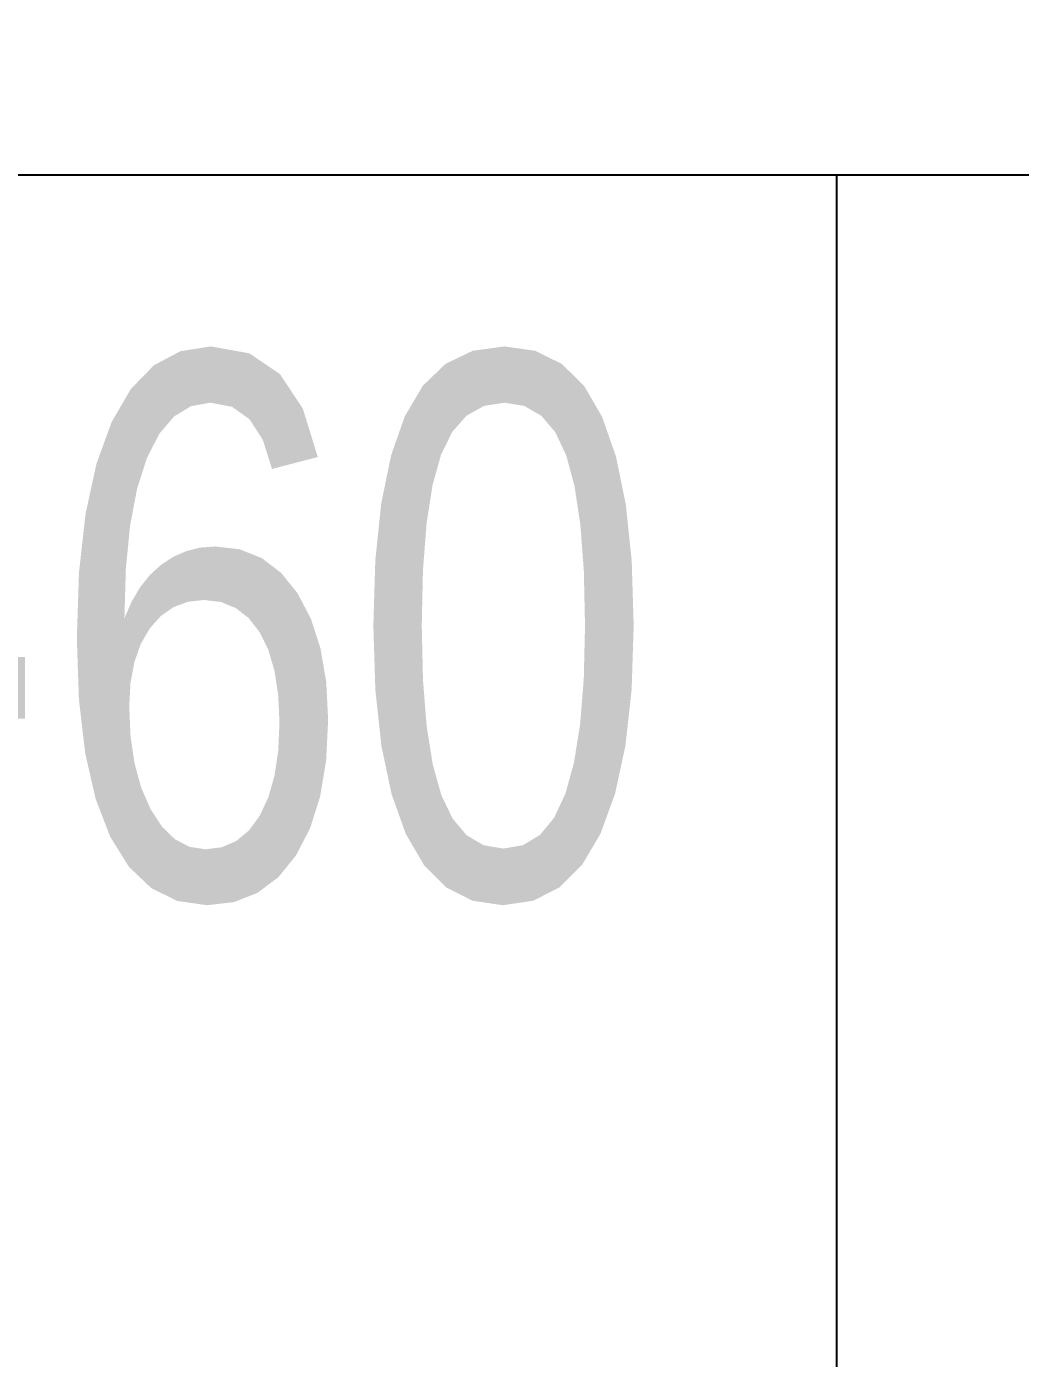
# Model space of a CAD drawing. Header units: millimetres. Extents: x 567980 to 569372, y 2065777 to 2066674.
# Drawn here: x 568749.276 to 568752.012, y 2066210.987 to 2066214.654 of the extents above; entities that cross this region are included whole.
import ezdxf
from ezdxf.enums import TextEntityAlignment as Align
from ezdxf.xclip import XClip

# ---------------------------------------------------------------- set-up
doc = ezdxf.new("R2010")
doc.units = ezdxf.units.MM
doc.linetypes.add('CENTER', pattern=[3, 1.5, -0.5, 0.5, -0.5])
doc.linetypes.add('DOT', pattern=[0.25, 0, -0.25])
for name, color, linetype, lineweight in [('A-DIM', 251, 'Continuous', 15), ('A-HATCH', 251, 'Continuous', 5), ('A-TUONG', 255, 'Continuous', 35), ('boDnv', 54, 'Continuous', 25), ('E- RANH GIOI', 1, 'CENTER', 13), ('E- THAY', 9, 'Continuous', 20), ('E-Manh', 251, 'Continuous', 13), ('i_Cay', 114, 'Continuous', 13), ('i_Hatch', 250, 'Continuous', 13), ('LD-THAY', 9, 'Continuous', 13)]:
    doc.layers.add(name, color=color, linetype=linetype, lineweight=lineweight)
for name, color, linetype in [('ChiaLo', 128, 'CENTER'), ('ghi_chu', 7, 'Continuous'), ('loKBT', 42, 'Continuous'), ('text', 7, 'Continuous')]:
    doc.layers.add(name, color=color, linetype=linetype)
doc.styles.add('avh', font='')
doc.styles.get('avh').set_extended_font_data('.VnAvantH')

# ---------------------------------------------------------------- blocks, each defined once
blk = doc.blocks.new('NEN')
at = {"layer": 'ChiaLo', "ltscale": 5}
for points in [[(15.97437321080361, -179.4123524001334), (92.78416041773744, -134.7246808013879)], [(64.47928160626907, -174.3309645731933), (44.36409642873332, -139.7567064424511)]]:
    blk.add_lwpolyline(points, dxfattribs=at)
at = {"layer": 'loKBT'}
for points in [[(55.16855209437199, -133.470711074071), (44.36409642850049, -139.7567064422183), (54.42168901767582, -157.0438355077058), (65.2261446834309, -150.7578401397914)], [(44.36409642838407, -139.7567064419854), (33.55964076286182, -146.0427018098999), (43.61723335180432, -163.3298308758531), (54.4216890175594, -157.0438355079386)], [(65.22614468331449, -150.7578401400242), (54.42168901744299, -157.0438355077058), (64.4792816065019, -174.330964573659), (75.28373727214057, -168.0449692059774)], [(54.42168901767582, -157.0438355079386), (43.61723335157149, -163.3298308758531), (53.67482594086323, -180.6169599413406), (64.4792816065019, -174.3309645734262)]]:
    blk.add_lwpolyline(points, close=True, dxfattribs=at)
blk = doc.blocks.new('TANG 1 BT1')
at = {"layer": 'A-HATCH'}
h = blk.add_hatch(color=256, dxfattribs=at)
h.dxf.hatch_style = 1
h.paths.add_polyline_path([(7158834.392333984, 839216.91015625), (7158834.403320312, 837891.8913574219), (7159054.403320312, 837891.8913574219), (7159054.392578125, 839436.9104003906), (7153914.3671875, 839436.9104003906), (7153914.3671875, 839216.9104003906)])
h.paths.add_polyline_path([(7150554.367431641, 839436.9104003906), (7150554.310546875, 838368.6555175781), (7150774.310546875, 838368.6555175781), (7150774.3671875, 839216.9106445312), (7151514.3671875, 839216.9104003906), (7151514.367431641, 839436.9104003906)])
h.paths.add_polyline_path([(7150774.304443359, 836568.6555175781), (7150554.304443359, 836568.6555175781), (7150554.355224609, 835616.8625488281), (7151104.293457031, 835616.869140625), (7151104.293457031, 835319.4682617188), (7151324.293212891, 835319.4682617188), (7151324.293212891, 835616.8688964844), (7152824.293212891, 835616.8688964844), (7152824.293212891, 833426.8796386719), (7152714.293457031, 833426.8796386719), (7152714.293457031, 833316.8796386719), (7152934.293457031, 833316.8796386719), (7152934.293457031, 835726.8688964844), (7150774.354003906, 835726.8618164062)])
h.paths.add_polyline_path([(7151324.293212891, 834519.4677734375), (7151104.293457031, 834519.4675292969), (7151104.305664062, 832826.9133300781), (7151324.305664062, 832826.916015625), (7151324.293457031, 833316.8823242188), (7151914.293212891, 833316.8796386719), (7151914.293457031, 833426.8796386719), (7151324.293212891, 833426.8796386719)])
h.paths.add_polyline_path([(7158834.380371094, 835616.8725585938), (7158834.380371094, 834616.8723144531), (7159054.381347656, 834616.8725585938), (7159054.380371094, 835946.875), (7159054.399169922, 837091.8916015625), (7158834.403320312, 837091.8916015625), (7158834.395751953, 836041.8728027344), (7158234.393798828, 836041.8725585938), (7158234.394287109, 835726.8728027344), (7156074.37109375, 835726.8725585938), (7156074.37109375, 835616.8647460938)])
h.paths.add_polyline_path([(7158834.396484375, 835726.8752441406), (7158289.394042969, 835726.8723144531), (7158289.393554688, 835986.8725585938), (7158834.395751953, 835986.8728027344)], flags=16)
h.paths.add_polyline_path([(7158434.392333984, 831596.9006347656), (7158434.392578125, 831391.9099121094), (7158834.392578125, 831391.9064941406), (7158834.392578125, 827616.9108886719), (7158354.335693359, 827616.9111328125), (7158354.335449219, 827396.9111328125), (7159054.392578125, 827396.9111328125), (7159054.392333984, 832816.9108886719), (7158834.392578125, 832816.9111328125), (7158834.392333984, 831816.90625), (7156074.380859375, 831816.9294433594), (7156074.380859375, 831596.9294433594)])
h.paths.add_polyline_path([(7158834.392333984, 831596.9060058594), (7158834.392578125, 831446.90625), (7158489.392578125, 831446.9099121094), (7158489.392578125, 831596.9096679688)], flags=16)
h.paths.add_polyline_path([(7152934.305664062, 831706.9130859375), (7152934.305664062, 831816.9133300781), (7151324.305664062, 831816.9133300781), (7151324.305419922, 831926.9130859375), (7151104.305419922, 831926.9133300781), (7151104.305664062, 831816.9133300781), (7150554.366210938, 831816.90625), (7150554.369140625, 830866.8950195312), (7150774.369384766, 830866.8952636719), (7150774.3671875, 831706.9064941406)])
h.paths.add_polyline_path([(7150554.364257812, 828526.90625), (7150774.364257812, 828526.90625), (7150774.369873047, 830066.8942871094), (7150554.369140625, 830066.89453125)])
h.paths.add_polyline_path([(7151704.375976562, 827396.9116210938), (7152404.194335938, 827396.9108886719), (7152404.194335938, 827616.9108886719), (7150774.3671875, 827616.9152832031), (7150774.368652344, 827726.9060058594), (7150554.369140625, 827726.90625), (7150554.367431641, 827616.9111328125), (7150554.3671875, 827396.9108886719), (7151404.375976562, 827396.9108886719), (7151404.375976562, 827396.9116210938)])
h.paths.add_polyline_path([(7154604.558105469, 827616.9089355469), (7154604.558105469, 827396.9086914062), (7155304.375976562, 827396.9091796875), (7155304.375976562, 827396.9138183594), (7155604.375976562, 827396.9138183594), (7156654.368408203, 827396.9135742188), (7156654.368652344, 827616.9165039062)])
h.paths.add_polyline_path([(7150304.255615234, 831816.8999023438), (7150304.255615234, 831196.8999023438), (7150554.329589844, 831196.8999023438), (7150554.329589844, 831306.900390625), (7150414.255859375, 831306.9001464844), (7150414.255859375, 831706.8999023438), (7150554.329101562, 831706.900390625), (7150554.329589844, 831816.9001464844)])
h.paths.add_polyline_path([(7150304.255859375, 836228.4792480469), (7150304.255615234, 835616.9025878906), (7150554.318359375, 835616.9025878906), (7150554.318603516, 835726.9025878906), (7150414.255615234, 835726.9025878906), (7150414.255615234, 836118.4792480469), (7150554.365966797, 836118.4787597656), (7150554.365966797, 836228.4792480469)])
at = {"layer": 'A-TUONG'}
for p, q in [((7159054.392578125, 839436.9104003906), (7153914.3671875, 839436.9104003906)), ((7159054.403320312, 837891.8913574219), (7159054.392578125, 839436.9104003906)), ((7158834.392333984, 839216.91015625), (7153914.3671875, 839216.9104003906)), ((7158834.403320312, 837891.8913574219), (7158834.392333984, 839216.91015625))]:
    blk.add_line(p, q, dxfattribs=at)
blk = doc.blocks.new('mb-cay40')
at = {"color": 0, "linetype": 'ByBlock'}
for centre, radius, start, end in [((-299.5701589075907, 710.3054466762878), 100.1777, 149.4737229998766, 231.7585850006217), ((-447.8704589076224, 682.5084466762783), 100.1777, 329.4737229998766, 51.75858500062168), ((-230.6878589075932, 779.3904466762833), 98.06469999999999, 192.3059549999538, 259.6848969996826), ((-344.058958907699, 662.0099466762913), 98.06469999999999, 12.30595499995376, 79.68489699968265), ((-136.2343589076481, 736.8957466763095), 62.92479999999998, 125.4093320002077, 202.7100880001333), ((-230.740058907686, 763.8882466762698), 62.92479999999998, 305.4093320002077, 22.71008800013334), ((16.26654109236551, 684.2603466763248), 136.5301, 133.811686000385, 194.307733999988), ((-210.5471589076042, 749.0423466762695), 136.5301, 313.811686000385, 14.30773399998799), ((112.6560410923557, 711.3373466763078), 137.2196, 163.4642290000644, 212.7905639999698), ((-134.2428589076444, 676.0780466762808), 137.2196, 343.4642290000643, 32.79056399996983), ((-426.9131589077006, 693.7752466762759), 54.12369999999999, 146.8150690002197, 244.0193430003837), ((-495.9196589076018, 674.7454466763011), 54.12369999999999, 326.8150690002197, 64.01934300038363), ((-147.5025589076395, 637.821246676278), 79.6564, 145.524785000142, 220.8327340004014), ((-273.4387589076068, 630.8271466763035), 79.6564, 325.524785000142, 40.83273400040141), ((138.3718410924193, 615.5002466762926), 80.63699999999999, 104.100357000399, 168.4650159999594), ((39.71864109238959, 709.8323466762886), 80.63699999999999, 284.100357000399, 348.4650159999595), ((-541.5223589077068, 596.8183466762894), 98.14920000000001, 183.3189289998474, 263.1903650005937), ((-651.1445589076611, 493.6793466763265), 98.14920000000001, 3.318928999847402, 83.19036500059372), ((-554.1702589076594, 555.716446676277), 69.85239999999999, 25.45365099951863, 116.6851969996846), ((-522.4680589076888, 648.1498466762605), 69.85239999999999, 205.4536509995186, 296.6851969996846), ((-390.4405589076341, 597.053746676309), 66.85079999999999, 168.8066020001733, 257.6390980002616), ((-470.3303589076386, 544.7297466762902), 66.85079999999999, 348.8066020001733, 77.63909800026163), ((48.89724109234521, 562.139746676261), 68.7981, 103.8913859995158, 198.9039470000852), ((-32.70725890767062, 606.6362466762985), 68.7981, 283.8913859995158, 18.90394700008519), ((230.3510410923918, 506.037146676299), 141.3623, 100.3005049996434, 160.4476489999013), ((71.86314109229716, 692.4305466762962), 141.3623, 280.3005049996434, 340.4476489999013), ((-653.7485589076532, 502.9852466762604), 44.2471, 163.4933459999228, 274.4697339999847), ((-692.7238589076442, 471.4445466763245), 44.2471, 343.4933459999227, 94.46973399998471), ((259.9547410923115, 520.9738466762719), 76.85969999999999, 122.5817349996012, 207.1799879998302), ((150.1931410923426, 550.6291466762632), 76.85969999999999, 302.5817349996012, 27.17998799983019), ((213.0515410923108, 368.6593466762861), 79.60759999999999, 86.02821900006174, 161.3697619999351), ((143.1294410924311, 473.5071466763002), 79.60759999999999, 266.0282190000617, 341.3697619999351), ((299.7197410923836, 426.0202466763112), 53.529, 59.98145400028278, 155.6675900001146), ((277.7252410923538, 494.4245466762877), 53.529, 239.9814540002828, 335.6675900001146), ((-680.1407589076553, 301.4285466763176), 101.6635, 69.72013800080484, 135.6489100005381), ((-717.600058907643, 467.8581466763062), 101.6635, 249.7201380008048, 315.6489100005381), ((-620.4297589075868, 356.9077466762828), 75.7726, 22.57230600034306, 98.33354300080866), ((-561.4437589076697, 460.9655466763143), 75.7726, 202.5723060003431, 278.3335430008087), ((281.8093410923029, 453.3035466762885), 110.2473, 244.7352629998049, 320.5781150000673), ((319.9207410923555, 283.5921466762593), 110.2473, 64.73526299980486, 140.5781150000674), ((-694.8229589076363, 365.1617466763128), 95.9612, 210.9482359996829, 290.5783940005535), ((-743.3930589076772, 225.974346676303), 95.9612, 30.9482359996829, 110.5783940005535), ((359.2284410923021, 242.1056466762602), 79.1061, 90.25287400078554, 173.52208300028), ((280.2783410924312, 330.1357466762784), 79.1061, 270.2528740007856, 353.5220830002799), ((-736.4670589076995, 276.7996466763216), 75.60229999999999, 224.257649999822, 288.5926610007619), ((-766.5091589076037, 152.3813466762949), 75.60229999999999, 44.25764999982202, 108.5926610007619), ((-659.0736589076696, 39.63904667626048), 110.8102, 100.8761589997203, 165.4479130002026), ((-787.2373589075869, 176.3009466762742), 110.8102, 280.8761589997204, 345.4479130002026), ((-649.4696589076193, 256.585046676264), 83.90719999999999, 240.5094849996896, 309.291989999972), ((-637.6392589076131, 118.6108466762598), 83.90719999999999, 60.50948499968955, 129.291989999972), ((231.9157410923508, 266.539646676305), 78.02799999999999, 238.8747640006676, 311.2135240002623), ((242.9923410922929, 141.0472466762949), 78.02799999999999, 58.87476400066763, 131.2135240002623), ((344.0384410923289, 142.0358466763282), 53.57989999999999, 28.1981360000389, 112.1917869993301), ((371.0219410923892, 216.9645466762668), 53.57989999999999, 208.1981360000389, 292.1917869993301), ((349.6776410924213, 166.3968466762817), 97.6447, 209.1951970002367, 286.7189010004093), ((292.527541092335, 25.24994667626743), 97.6447, 29.19519700023669, 106.7189010004093), ((-716.1905589076923, 74.23634667632723), 87.35799999999999, 234.9744629993681, 331.3792250002423), ((-689.6452589076944, -39.14615332373069), 87.35799999999999, 54.97446299936808, 151.3792250002424), ((208.0612410923932, 37.25554667630786), 77.31559999999999, 208.8071649999463, 283.9198800002828), ((158.9131410923146, -75.04515332368464), 77.31559999999999, 28.80716499994626, 103.9198800002828), ((313.8222410924209, -58.64165332372795), 90.3688, 71.37116600059133, 141.7535400000561), ((271.7177410924342, 82.93484667628945), 90.3688, 251.3711660005913, 321.7535400000561), ((-674.8470589076169, -123.2118533237299), 70.02329999999999, 71.8192460004174, 140.0817599994504), ((-706.7037589076499, -11.75075332372944), 70.02329999999999, 251.8192460004175, 320.0817599994504), ((-551.4629589076503, -83.00365332367801), 74.9971, 87.17243399982254, 157.2364690000009), ((-616.9188589076803, 20.92074667628185), 74.9971, 267.1724339998225, 337.2364690000009), ((296.2157410923683, -68.1395533237228), 50.671, 179.2557220000184, 267.628659000778), ((243.4524410924059, -118.1089533236882), 50.671, 359.2557220000184, 87.62865900077804), ((-557.1729589076713, -163.3047533236968), 77.98479999999999, 113.475291999382, 203.4559599999777), ((-659.7790589075885, -122.8160533237024), 77.98479999999999, 293.475291999382, 23.45595999997768), ((-341.8780589076923, -220.9033533237016), 95.91319999999999, 122.8873139993626, 186.7253339999508), ((-489.2111589075648, -151.593553323728), 95.91319999999999, 302.8873139993626, 6.725333999950768), ((69.87894109232002, -150.8368533236935), 70.3103, 173.6499809998805, 254.6514450005405), ((-18.61045890764217, -210.8629533236744), 70.3103, 353.6499809998805, 74.65144500054049), ((274.5892410923552, -86.62635332370701), 116.145, 186.5486859998972, 256.8911319994462), ((132.8601410923875, -212.990753323691), 116.145, 6.548685999897183, 76.89113199944619), ((-604.7676589076873, -147.1679533237184), 106.605, 271.6327640008068, 352.0267889999677), ((-496.1556589076645, -268.5169533236767), 106.605, 91.63276400080674, 172.0267889999677), ((-132.5331589076959, -236.0941533236837), 75.353, 148.7876610002004, 221.5977110001933), ((-253.3297589076974, -247.0719533237279), 75.353, 328.7876610002005, 41.59771100019329), ((161.8329410923761, -136.5778533236808), 96.71849999999999, 218.6962139999035, 286.2415449999098), ((113.3978410923155, -289.9039533237083), 96.71849999999999, 38.69621399990353, 106.2415449999098), ((-472.8800589076418, -293.5357533236747), 49.2563, 76.54190599947391, 193.4774260002929), ((-509.3162589076674, -257.1117533236902), 49.2563, 256.541905999474, 13.4774260002929), ((-314.2852589076501, -280.7871533237339), 91.05040000000001, 159.1169869998805, 230.3606240003511), ((-457.4404589076003, -318.4468533237086), 91.05040000000001, 339.1169869998805, 50.36062400035106), ((-220.1570589075855, -348.4649533237389), 108.6658, 122.1169890002436, 201.7275269999994), ((-378.8747589077102, -296.6562533236793), 108.6658, 302.1169890002436, 21.72752699999944), ((-159.7919589076482, -372.2426533237012), 84.6027, 5.31956000003229, 80.41896799967047), ((-61.47215890765074, -280.976453323703), 84.6027, 185.3195600000323, 260.4189679996705), ((99.92604109243257, -278.0229533236925), 148.0051, 165.2071100000012, 218.3217489999558), ((-159.2895589076797, -332.0080533237124), 148.0051, 345.2071100000012, 38.32174899995582), ((110.3971410924278, -276.4030533237237), 64.3426, 156.7754189998254, 231.2879720002375), ((11.02814109236351, -301.2369533236779), 64.3426, 336.7754189998254, 51.28797200023745), ((-170.4776589077082, -363.9031533237066), 62.5472, 129.7475050000398, 206.070901000292), ((-266.6537589076324, -343.3009533236764), 62.5472, 309.7475050000398, 26.07090100029198)]:
    blk.add_arc(centre, radius, start, end, dxfattribs=at)
blk = doc.blocks.new('mb-cay34')
for p, q in [((148.1361746613402, 528.3000266004818), (174.7247315186541, 874.1654961428137)), ((-75.96726674964884, 813.353954692138), (254.4903571077157, 836.1582743236795)), ((117.7493039460387, 535.9014440444298), (49.37875487376004, 858.9625939552207)), ((136.7410981431021, 687.9301967215724), (94.95910592813743, 855.1618515863083)), ((246.8936394288903, 722.1366761659738), (307.6674708208884, 851.3611765112728)), ((254.4903571077157, 836.1582743236795), (357.0461807146785, 760.1438979851082)), ((-140.5394120010896, 547.3036038572899), (-262.0870747850859, 817.1546970668712)), ((-246.8935944474651, 741.1403207283001), (-75.96726674964884, 813.353954692138)), ((68.37054907227865, 269.8510932095814), (-144.3377708405023, 813.353954692138)), ((-106.3541374649503, 585.3107583767268), (-102.5557786255376, 817.1546970668712)), ((-456.2613916888948, 782.7488995622842), (-468.4272770900861, 774.6332549257202)), ((-468.4272770900861, 746.2287409929557), (-468.4272770900861, 774.6332549257202)), ((-456.2613916888948, 782.7488995622842), (-452.2061235431465, 778.6910772440023)), ((-452.2061235431465, 778.6910772440023), (-448.1508553973982, 778.6910772440023)), ((-448.1508553973982, 778.6910772440023), (-448.1508553973982, 774.6332549257202)), ((-448.1508553973982, 774.6332549257202), (-444.0955872516497, 774.6332549257202)), ((-444.0955872516497, 774.6332549257202), (-440.0403191059012, 770.5754326132592)), ((-440.0403191059012, 770.5754326132592), (-435.9849699962068, 770.5754326132592)), ((-435.9849699962068, 770.5754326132592), (-435.9849699962068, 766.517731436761)), ((170.9263726792414, 395.2747838804498), (379.8363337511547, 801.9517948792778)), ((357.0461807146785, 760.1438979851082), (410.223249447881, 786.7489599913824)), ((372.2396160723292, 547.3036038572899), (467.1987220004665, 775.3468001727013)), ((410.223249447881, 786.7489599913824), (626.7299731785898, 619.5172378269488)), ((-472.4825452343794, 721.8819282366893), (-472.4825452343794, 746.2287409929557)), ((-472.4825452343794, 746.2287409929557), (-468.4272770900861, 746.2287409929557)), ((-435.9849699962068, 766.517731436761), (-431.9297018504585, 762.4599091184791)), ((-431.9297018504585, 762.4599091184791), (-427.8744337061652, 762.4599091184791)), ((-427.8744337061652, 746.2287409929557), (-431.9297018504585, 742.1709186746738)), ((-431.9297018504585, 742.1709186746738), (-431.9297018504585, 717.8241059184074)), ((-427.8744337061652, 762.4599091184791), (-427.8744337061652, 746.2287409929557)), ((-414.0216082858386, 691.7309390904848), (-246.8935944474651, 741.1403207283001)), ((-468.4272770900861, 721.8819282366893), (-472.4825452343794, 721.8819282366893)), ((-468.4272770900861, 697.5351154746022), (-468.4272770900861, 721.8819282366893)), ((-435.9849699962068, 709.7084612818433), (-440.0403191059012, 701.5929377928841)), ((-431.9297018504585, 717.8241059184074), (-435.9849699962068, 709.7084612818433)), ((246.8936394288903, 524.4992842257489), (246.8936394288903, 722.1366761659738)), ((459.6020043216412, 646.1222998274022), (539.3676299107028, 710.7345163531136)), ((-515.8390650292858, 679.9505053670144), (-528.0048694650758, 667.7770384121686)), ((-483.3967579354066, 679.9505053670144), (-515.8390650292858, 679.9505053670144)), ((-479.3414897896582, 684.0082065376918), (-475.286221645365, 684.0082065376918)), ((-475.286221645365, 684.0082065376918), (-475.286221645365, 671.8348607304506)), ((-460.3167407985893, 697.5351154746022), (-468.4272770900861, 697.5351154746022)), ((-460.3167407985893, 693.4772931563202), (-460.3167407985893, 697.5351154746022)), ((-448.1508553973982, 693.4772931563202), (-460.3167407985893, 693.4772931563202)), ((-448.1508553973982, 697.5351154746022), (-448.1508553973982, 693.4772931563202)), ((-440.0403191059012, 697.5351154746022), (-448.1508553973982, 697.5351154746022)), ((-440.0403191059012, 701.5929377928841), (-440.0403191059012, 697.5351154746022)), ((-406.4248456255881, 642.3215574584901), (-414.0216082858386, 691.7309390904848)), ((-349.1119760728907, 697.8093217418062), (-363.710941397585, 683.2011613994837)), ((-363.710941397585, 683.2011613994837), (-363.710941397585, 668.5931464307941)), ((-310.1812075619819, 697.8093217418062), (-349.1119760728907, 697.8093217418062)), ((-315.04752933688, 678.3317746187095), (-315.04752933688, 673.4625332115683)), ((-310.1812075619819, 678.3317746187095), (-315.04752933688, 678.3317746187095)), ((-300.4485640121857, 688.0705481802579), (-310.1812075619819, 678.3317746187095)), ((-305.3148857870838, 702.6785631547681), (-300.4485640121857, 702.6785631547681)), ((-300.4485640121857, 702.6785631547681), (-300.4485640121857, 688.0705481802579)), ((201.3132883745129, 471.2892275187186), (136.7410981431021, 687.9301967215724)), ((292.4739904832676, 323.0611499166116), (584.9479809650802, 703.1330989091658)), ((665.9944534578244, 676.6861190611962), (653.8285680566332, 668.5704744246323)), ((665.9944534578244, 676.6861190611962), (670.0497216021176, 672.6282967429142)), ((-536.1154867205187, 655.6036926049272), (-536.1154867205187, 651.5458702866453)), ((-528.0048694650758, 655.6036926049272), (-536.1154867205187, 655.6036926049272)), ((-503.6731796280947, 651.5458702866453), (-536.1154867205187, 651.5458702866453)), ((-528.0048694650758, 667.7770384121686), (-528.0048694650758, 655.6036926049272)), ((-503.6731796280947, 655.6036926049272), (-503.6731796280947, 651.5458702866453)), ((-491.5073751908493, 655.6036926049272), (-503.6731796280947, 655.6036926049272)), ((-487.4520260811547, 659.6615149232092), (-491.5073751908493, 659.6615149232092)), ((-491.5073751908493, 659.6615149232092), (-491.5073751908493, 655.6036926049272)), ((-483.3967579354066, 663.7192160997074), (-487.4520260811547, 663.7192160997074)), ((-487.4520260811547, 663.7192160997074), (-487.4520260811547, 659.6615149232092)), ((-475.286221645365, 671.8348607304506), (-483.3967579354066, 663.7192160997074)), ((-433.0134024829022, 611.9158203830011), (-406.4248456255881, 642.3215574584901)), ((-376.0379749102867, 577.709340932779), (-395.0297691073501, 672.7273618336766)), ((-373.4436821046984, 668.5931464307941), (-373.4436821046984, 663.7237596500199)), ((-363.710941397585, 668.5931464307941), (-373.4436821046984, 668.5931464307941)), ((-334.5129135923344, 663.7237596500199), (-373.4436821046984, 663.7237596500199)), ((-334.5129135923344, 668.5931464307941), (-334.5129135923344, 663.7237596500199)), ((-319.9139482690953, 668.5931464307941), (-334.5129135923344, 668.5931464307941)), ((-319.9139482690953, 673.4625332115683), (-319.9139482690953, 668.5931464307941)), ((-315.04752933688, 673.4625332115683), (-319.9139482690953, 673.4625332115683)), ((395.0298140887753, 596.7129181954077), (459.6020043216412, 646.1222998274022)), ((653.8285680566332, 640.1659604918677), (653.8285680566332, 668.5704744246323)), ((670.0497216021176, 672.6282967429142), (674.104989747866, 672.6282967429142)), ((674.104989747866, 672.6282967429142), (674.104989747866, 668.5704744246323)), ((674.104989747866, 668.5704744246323), (678.1602578936142, 668.5704744246323)), ((678.1602578936142, 668.5704744246323), (682.2155260393628, 664.512652112171)), ((682.2155260393628, 664.512652112171), (686.2708751490572, 664.512652112171)), ((686.2708751490572, 664.512652112171), (686.2708751490572, 660.454950935673)), ((686.2708751490572, 660.454950935673), (690.3261432948054, 656.3971286173909)), ((690.3261432948054, 656.3971286173909), (694.3814114405541, 656.3971286173909)), ((694.3814114405541, 656.3971286173909), (694.3814114405541, 640.1659604918677)), ((-535.5692260898649, 528.3000266004818), (-486.1905161960748, 638.5208823834545)), ((-486.1905161960748, 638.5208823834545), (-433.0134024829022, 611.9158203830011)), ((269.6838374453364, 410.4776860680431), (565.9561417865916, 627.1187225705944)), ((626.7299731785898, 619.5172378269488), (607.7381789815263, 573.9086658635642)), ((649.7732999108848, 615.8191477356013), (649.7732999108848, 640.1659604918677)), ((649.7732999108848, 640.1659604918677), (653.8285680566332, 640.1659604918677)), ((653.8285680566332, 615.8191477356013), (649.7732999108848, 615.8191477356013)), ((653.8285680566332, 591.4723349735139), (653.8285680566332, 615.8191477356013)), ((690.3261432948054, 611.7613254173193), (686.2708751490572, 603.6456807807552)), ((694.3814114405541, 640.1659604918677), (690.3261432948054, 636.1081381735858)), ((690.3261432948054, 636.1081381735858), (690.3261432948054, 611.7613254173193)), ((-284.877227821562, 380.0719489925541), (-376.0379749102867, 577.709340932779)), ((-53.17706873174756, 334.4633097294718), (-106.3541374649503, 585.3107583767268)), ((661.9391043466748, 591.4723349735139), (653.8285680566332, 591.4723349735139)), ((661.9391043466748, 587.4145126552322), (661.9391043466748, 591.4723349735139)), ((674.104989747866, 587.4145126552322), (661.9391043466748, 587.4145126552322)), ((682.2155260393628, 591.4723349735139), (674.104989747866, 591.4723349735139)), ((674.104989747866, 591.4723349735139), (674.104989747866, 587.4145126552322)), ((686.2708751490572, 603.6456807807552), (682.2155260393628, 595.5301572917961)), ((682.2155260393628, 595.5301572917961), (682.2155260393628, 591.4723349735139)), ((712.964793787978, 596.7475679237394), (698.365828464739, 582.1394075814168)), ((698.365828464739, 582.1394075814168), (698.365828464739, 567.5313926127272)), ((751.8955623003421, 596.7475679237394), (712.964793787978, 596.7475679237394)), ((761.6282058501382, 587.0087943621911), (751.8955623003421, 577.2700208006427)), ((756.7618840752403, 601.6168093308806), (761.6282058501382, 601.6168093308806)), ((761.6282058501382, 601.6168093308806), (761.6282058501382, 587.0087943621911)), ((-83.56398442847421, 475.0899025937541), (-140.5394120010896, 547.3036038572899)), ((315.2641884997138, 444.6841655182652), (372.2396160723292, 547.3036038572899)), ((607.7381789815263, 573.9086658635642), (638.1250496982827, 532.1007016696966)), ((698.365828464739, 567.5313926127272), (688.6330877576256, 567.5313926127272)), ((688.6330877576256, 567.5313926127272), (688.6330877576256, 562.6620058319531)), ((727.5638562699896, 562.6620058319531), (688.6330877576256, 562.6620058319531)), ((742.1628215932287, 567.5313926127272), (727.5638562699896, 567.5313926127272)), ((727.5638562699896, 567.5313926127272), (727.5638562699896, 562.6620058319531)), ((747.029240525444, 572.4007793935014), (742.1628215932287, 572.4007793935014)), ((742.1628215932287, 572.4007793935014), (742.1628215932287, 567.5313926127272)), ((751.8955623003421, 577.2700208006427), (747.029240525444, 577.2700208006427)), ((747.029240525444, 577.2700208006427), (747.029240525444, 572.4007793935014)), ((155.7329373201355, 467.4884851498061), (117.7493039460387, 535.9014440444298)), ((159.5312961595482, 372.4704642489087), (148.1361746613402, 528.3000266004818)), ((638.1250496982827, 532.1007016696966), (714.0923164479318, 543.5028614883776)), ((664.4242070993641, 517.1796781709417), (649.8251446188077, 507.4409046093933)), ((664.4242070993641, 517.1796781709417), (669.2905288742622, 512.3102913901674)), ((714.0923164479318, 543.5028614883776), (744.4792321432033, 471.2892275187186)), ((649.8251446188077, 473.3554878912396), (649.8251446188077, 507.4409046093933)), ((669.2905288742622, 512.3102913901674), (674.1568506491602, 512.3102913901674)), ((674.1568506491602, 512.3102913901674), (674.1568506491602, 507.4409046093933)), ((674.1568506491602, 507.4409046093933), (679.0231724240584, 507.4409046093933)), ((679.0231724240584, 507.4409046093933), (683.8894941989565, 502.5715178286192)), ((683.8894941989565, 502.5715178286192), (688.7559131311717, 502.5715178286192)), ((688.7559131311717, 502.5715178286192), (688.7559131311717, 497.7022764214779)), ((688.7559131311717, 497.7022764214779), (693.6222349046147, 492.8328896407037)), ((693.6222349046147, 492.8328896407037), (698.4885566795128, 492.8328896407037)), ((698.4885566795128, 492.8328896407037), (698.4885566795128, 473.3554878912396)), ((151.9345335007528, 190.035974496277), (292.4739904832676, 463.687742775073)), ((644.9588228439097, 444.1393125802277), (644.9588228439097, 473.3554878912396)), ((644.9588228439097, 473.3554878912396), (649.8251446188077, 473.3554878912396)), ((698.4885566795128, 473.3554878912396), (693.6222349046147, 468.4861011104657)), ((693.6222349046147, 468.4861011104657), (693.6222349046147, 439.2699257994536)), ((744.4792321432033, 471.2892275187186), (839.4383380713405, 326.8618922855239)), ((-113.9509001237456, 376.2712066236418), (-136.7410531616769, 433.2820056995841)), ((649.8251446188077, 444.1393125802277), (644.9588228439097, 444.1393125802277)), ((649.8251446188077, 414.9231372633948), (649.8251446188077, 444.1393125802277)), ((688.7559131311717, 429.5311522379051), (683.8894941989565, 419.7925240441692)), ((683.8894941989565, 419.7925240441692), (683.8894941989565, 414.9231372633948)), ((693.6222349046147, 439.2699257994536), (688.7559131311717, 429.5311522379051)), ((121.5476627854514, 231.843871390447), (170.9263726792414, 395.2747838804498)), ((132.9427393036894, 250.8474486472551), (269.6838374453364, 410.4776860680431)), ((659.557788168604, 414.9231372633948), (649.8251446188077, 414.9231372633948)), ((659.557788168604, 410.0537504884413), (659.557788168604, 414.9231372633948)), ((674.1568506491602, 410.0537504884413), (659.557788168604, 410.0537504884413)), ((683.8894941989565, 414.9231372633948), (674.1568506491602, 414.9231372633948)), ((674.1568506491602, 414.9231372633948), (674.1568506491602, 410.0537504884413)), ((-208.9099610719131, 140.6265928642824), (-284.877227821562, 380.0719489925541)), ((-53.17706873174756, 323.0611499166116), (-113.9509001237456, 376.2712066236418)), ((527.9725084124947, 178.6338146834168), (828.0432165731327, 368.6697891796939)), ((15.1934803390759, 216.6409692028537), (-53.17706873174756, 334.4633097294718)), ((60.7738313919981, 262.2496757656336), (75.96726675110403, 345.8655368536711)), ((167.1280138383736, 224.2424539464991), (292.4739904832676, 323.0611499166116)), ((839.4383380713405, 326.8618922855239), (869.8252537680673, 304.0575726539828)), ((-239.2968767686398, 220.4417115717661), (-368.4412122514914, 319.2604075418785)), ((858.4301322684041, 307.8582477290183), (843.2366969107532, 273.6517682787962)), ((45.58039603434735, 212.8403614333365), (60.7738313919981, 262.2496757656336)), ((843.2366969107532, 273.6517682787962), (888.8170479651308, 228.0431290157139)), ((0, 57.01079908176325), (121.5476627854514, 231.843871390447)), ((888.8170479651308, 228.0431290157139), (919.2039636618573, 11.40215981868095)), ((-178.5230453751865, 193.8366495713126), (-239.2968767686398, 220.4417115717661)), ((-106.3541374649503, 45.60863926308228), (-178.5230453751865, 193.8366495713126)), ((34.18527453613932, 182.4344897526316), (15.1934803390759, 216.6409692028537)), ((22.79019801790127, 152.0288199826609), (45.58039603434735, 212.8403614333365)), ((0, 0), (151.9345335007528, 190.035974496277)), ((182.3214491974795, 19.00357726262882), (527.9725084124947, 178.6338146834168)), ((-140.5394120010896, 34.2064794502221), (-208.9099610719131, 140.6265928642824)), ((-15.19343535765074, 83.61586108803748), (22.79019801790127, 152.0288199826609)), ((600.1414163227307, 155.8294950518757), (664.7136065541417, 121.6230156016536)), ((664.7136065541417, 121.6230156016536), (923.00232250127, 144.4273352331947)), ((-3.798358839412685, -38.00715451361611), (-15.19343535765074, 83.61586108803748)), ((-224.103441410989, 34.2064794502221), (-300.0707081606379, 5.8207661e-09)), ((-136.7410531616769, 60.81147415679879), (-224.103441410989, 34.2064794502221)), ((-72.16890791023616, 3.800675075035542), (-136.7410531616769, 60.81147415679879)), ((-300.0707081606379, 5.8207661e-09), (-383.6346925891121, 11.40215981868095)), ((-110.1525412857881, 22.80431963736191), (-60.77378641202813, 19.00357726262882)), ((-41.7819922135095, -72.21370126353577), (-110.1525412857881, 22.80431963736191)), ((-56.97542757261543, -38.00722181331366), (-72.16890791023616, 3.800675075035542)), ((-60.77378641202813, 19.00357726262882), (-37.98363337409683, -15.20290218177251)), ((-41.7819922135095, -49.40938163199461), (-18.99179419706342, 7.601417449768633)), ((-18.99179419706342, 7.601417449768633), (-18.99179419706342, -41.80796418804675)), ((121.5476627854514, -19.00364456232637), (182.3214491974795, 19.00357726262882)), ((243.0952805894776, 30.40573707548901), (307.6674708208884, 19.00357726262882)), ((307.6674708208884, 19.00357726262882), (307.6674708208884, -34.20647944440134)), ((748.2775909826158, -7.601484743645412), (938.1957578589206, 30.40573707548901)), ((919.2039636618573, 11.40215981868095), (919.2039636618573, -45.60863926308228)), ((-37.98363337409683, -15.20290218177251), (-56.97542757261543, -38.00722181331366)), ((106.3541824463755, -114.0215981577057), (121.5476627854514, -19.00364456232637)), ((307.6674708208884, -34.20647944440134), (368.4412572329165, -22.80431963154115)), ((368.4412572329165, -22.80431963154115), (714.0923164479318, -53.21012400672772)), ((683.7054457311751, -41.80796419386751), (748.2775909826158, -7.601484743645412)), ((-103.7457850150531, -87.15185392647982), (-75.9386286867084, -55.7361600745935)), ((-18.99179419706342, -41.80796418804675), (-26.5885118758888, -53.21012400672772)), ((-7.454714967752807, -60.77593872323632), (49.5207575848326, -182.3989543248899)), ((110.1525412857881, -91.21727852034383), (125.3460216248641, -34.20647944440134)), ((501.3839965351507, -45.60863926308228), (539.3676299107028, -91.21727852616459)), ((714.0923164479318, -53.21012400672772), (941.9941166983336, -95.01802089507693)), ((919.2039636618573, -45.60863926308228), (892.6154068045433, -72.21370126353577)), ((-113.9509001252008, -91.21727852034383), (-220.3050375901512, -121.6230155958328)), ((-98.75741978612496, -106.4201807079371), (-113.9509001252008, -91.21727852034383)), ((-55.31415161385666, -66.18103773216716), (-103.7457850150531, -87.15185392647982)), ((-7.59671767882537, -64.6122838195879), (-98.75741978612496, -106.4201807079371)), ((-49.75852328643668, -64.232229773188), (-23.16996643057791, -102.2393842926249)), ((-23.16996643057791, -102.2393842926249), (3.418545446766072, -87.03648210503158)), ((-22.79015303647611, -83.61586107639594), (41.78203719493467, -212.8402941219974)), ((3.418545446766072, -87.03648210503158), (3.418545446766072, -140.2466061117593)), ((117.7493039460387, -152.0288199768399), (110.1525412857881, -91.21727852034383)), ((539.3676299107028, -91.21727852616459), (915.4056048209897, -163.4309797897003)), ((892.6154068045433, -72.21370126353577), (907.808887142164, -121.6230156016536)), ((-220.3050375901512, -121.6230155958328), (-212.7083199113258, -152.0288199768399)), ((-47.92323833971749, -97.36234931624494), (20.44731073110597, -226.5868496673647)), ((926.8006813406827, -121.6230156016536), (862.2284911078168, -326.8618922855239)), ((907.808887142164, -121.6230156016536), (926.8006813406827, -121.6230156016536)), ((-212.7083199113258, -152.0288199768399), (-186.119808035437, -193.8367168651893)), ((3.418545446766072, -140.2466061117593), (-19.37160759116523, -151.6487659304402)), ((-19.37160759116523, -151.6487659304402), (-4.178172232059296, -189.6559204498771)), ((30.38691569672665, -152.0288199768399), (15.1934803390759, -201.4381343091372)), ((45.58039603434735, -152.0288199768399), (102.5558236069628, -136.8259177834261)), ((49.5207575848326, -182.3989543248899), (87.50439095892946, -159.5946346933487)), ((87.50439095892946, -159.5946346933487), (125.4880243344814, -155.7939596183132)), ((125.4880243344814, -155.7939596183132), (140.6814596921322, -178.5982792498544)), ((-4.178172232059296, -189.6559204498771), (33.80546114203753, -189.6559204498771)), ((33.80546114203753, -189.6559204498771), (3.418545446766072, -216.2609824503306)), ((-258.2886709657032, -205.2388766780496), (-444.4084790011402, -296.4561552042142)), ((-220.3050375901512, -243.2460985030048), (-258.2886709657032, -205.2388766780496)), ((-186.119808035437, -193.8367168651893), (-197.514884553675, -228.0431963095907)), ((3.418545446766072, -216.2609824503306), (-19.37160759116523, -246.6667195258196)), ((41.78203719493467, -212.8402941219974), (-15.19343535765074, -243.2460985030048)), ((-212.7083199113258, -231.8439386843238), (-220.3050375901512, -243.2460985030048)), ((-197.514884553675, -228.0431963095907), (-212.7083199113258, -231.8439386843238)), ((-19.37160759116523, -246.6667195258196), (-0.3798133926466107, -261.8696217134129)), ((18.99183917848859, -247.0467735722195), (26.58855685731396, -292.6554128353018)), ((26.58855685731396, -231.8439386843238), (75.96726675110403, -254.6482583158649)), ((75.96726675110403, -254.6482583158649), (72.16890791169133, -311.6590573976281)), ((-748.2775460011908, -269.8510932037607), (-774.8661028585047, -266.0504181345459)), ((-717.8906752858893, -277.4525779532269), (-748.2775460011908, -269.8510932037607)), ((-714.0923164464766, -326.8618922855239), (-717.8906752858893, -277.4525779532269)), ((-489.9888750354874, -285.053995391354), (-668.5119204121293, -342.0647944731172)), ((-383.6346925891121, -281.2532530224416), (-489.9888750354874, -285.053995391354)), ((-349.4494180544279, -258.4489333909005), (-406.4248456255881, -566.3072484196163)), ((-0.3798133926466107, -261.8696217134129), (22.41038462379947, -261.8696217134129)), ((26.58855685731396, -292.6554128353018), (91.16074708872473, -281.2532530224416)), ((91.16074708872473, -281.2532530224416), (56.97547255404061, -304.0575726539828)), ((136.7410981431021, -292.6554128353018), (208.9100060533383, -281.2532530166209)), ((148.1361746613402, -304.0575726539828), (212.708364892751, -281.2532530224416)), ((212.708364892751, -281.2532530224416), (809.051422376069, -467.4885524495038)), ((-807.4026188769493, -302.2169857809786), (-819.5685042766852, -310.3326304117218)), ((-819.5685042766852, -338.7371443444863), (-819.5685042766852, -310.3326304117218)), ((-807.4026188769493, -302.2169857809786), (-803.347350731201, -306.2748080934398)), ((-803.347350731201, -306.2748080934398), (-799.2920825854526, -306.2748080934398)), ((-799.2920825854526, -306.2748080934398), (-799.2920825854526, -310.3326304117218)), ((-799.2920825854526, -310.3326304117218), (-795.2368144397042, -310.3326304117218)), ((-795.2368144397042, -310.3326304117218), (-791.1815462939556, -314.3904527300037)), ((-791.1815462939556, -314.3904527300037), (-787.1261971842613, -314.3904527300037)), ((-787.1261971842613, -314.3904527300037), (-787.1261971842613, -318.4481539065018)), ((-787.1261971842613, -318.4481539065018), (-783.0709290385128, -322.505976218963)), ((-444.4084790011402, -296.4561552042142), (-573.5528594654168, -342.0647944731172)), ((56.97547255404061, -304.0575726539828), (98.75746476755012, -558.7058309756685)), ((72.16890791169133, -292.6554128353018), (110.1525412857881, -554.9050886009354)), ((72.16890791169133, -311.6590573976281), (83.56402940989938, -391.4741088054143)), ((87.36238824931206, -300.2568975789472), (136.7410981431021, -292.6554128353018)), ((91.16074708872473, -311.6590573976281), (129.1443804642767, -315.459732466843)), ((91.16074708872473, -376.2712739233393), (91.16074708872473, -311.6590573976281)), ((129.1443804642767, -315.459732466843), (254.4903571077157, -475.089969887631)), ((129.1443804642767, -319.2604748415761), (155.7329373201355, -387.6734337361995)), ((-823.6237724224338, -338.7371443444863), (-819.5685042766852, -338.7371443444863)), ((-823.6237724224338, -363.0839571065735), (-823.6237724224338, -338.7371443444863)), ((-783.0709290385128, -322.505976218963), (-779.0156608927645, -322.505976218963)), ((-779.0156608927645, -338.7371443444863), (-783.0709290385128, -342.7949666627683)), ((-783.0709290385128, -342.7949666627683), (-783.0709290385128, -367.1417794248555)), ((-779.0156608927645, -322.505976218963), (-779.0156608927645, -338.7371443444863)), ((-668.5119204121293, -342.0647944731172), (-755.8743086614412, -376.2712739233393)), ((-740.6808283223654, -391.4741088054143), (-714.0923164464766, -326.8618922855239)), ((-573.5528594654168, -342.0647944731172), (-668.5119204121293, -414.2784284369553)), ((-550.7626614475157, -334.4633770291693), (-550.7626614475157, -380.0719489867333)), ((-819.5685042766852, -363.0839571065735), (-823.6237724224338, -363.0839571065735)), ((-819.5685042766852, -387.4307698686607), (-819.5685042766852, -363.0839571065735)), ((-787.1261971842613, -375.2574240614194), (-791.1815462939556, -383.3729475503787)), ((-791.1815462939556, -383.3729475503787), (-791.1815462939556, -387.4307698686607)), ((-783.0709290385128, -367.1417794248555), (-787.1261971842613, -375.2574240614194)), ((-550.7626614475157, -380.0719489867333), (-596.343012501893, -429.4813306245487)), ((-811.4579679866437, -387.4307698686607), (-819.5685042766852, -387.4307698686607)), ((-811.4579679866437, -391.4885921869427), (-811.4579679866437, -387.4307698686607)), ((-799.2920825854526, -391.4885921869427), (-811.4579679866437, -391.4885921869427)), ((-799.2920825854526, -387.4307698686607), (-799.2920825854526, -391.4885921869427)), ((-791.1815462939556, -387.4307698686607), (-799.2920825854526, -387.4307698686607)), ((-660.9152027333038, -486.4921297063117), (-740.6808283223654, -391.4741088054143)), ((-668.5119204121293, -414.2784284369553), (-733.08411064354, -433.2820729992819)), ((-376.0379749102867, -402.8762686240951), (-558.3593791263409, -653.7237845710478)), ((83.56402940989938, -391.4741088054143), (94.95910592813743, -482.6913873315787)), ((155.7329373201355, -387.6734337361995), (235.4985629106522, -585.3108256764244)), ((554.5610652683533, -387.6734337361995), (546.964347589528, -425.6805882556363)), ((847.0350557501661, -410.4777533677403), (702.6972399296938, -577.7094082324762)), ((-596.343012501893, -429.4813306245487), (-638.1250496968278, -513.0971917067653)), ((546.964347589528, -425.6805882556363), (615.3348966603517, -475.089969887631)), ((254.4903571077157, -475.089969887631), (322.8609061785391, -524.4993515254464)), ((615.3348966603517, -475.089969887631), (740.6808733037905, -611.9158876826986)), ((-638.1250496968278, -513.0971917067653), (-668.5119204121293, -562.5065060390625)), ((-619.1332105183392, -589.1115680511575), (-660.9152027333038, -486.4921297063117)), ((-429.2150436434893, -486.4921297063117), (-653.3184850544785, -665.1259443839077)), ((292.4739904832676, -528.3000265946611), (319.0625473391265, -737.3396456532645)), ((322.8609061785391, -524.4993515254464), (554.5610652683533, -748.7418054719452)), ((98.75746476755012, -558.7058309756685), (-53.17706873174756, -893.1691407051401)), ((110.1525412857881, -554.9050886009354), (110.1525412857881, -885.5676559556741)), ((-516.5773869113764, -661.3252020149957), (-619.1332105183392, -589.1115680511575)), ((208.9100060533383, -608.1151453079652), (205.1116472139256, -896.9698157743549)), ((235.4985629106522, -589.1115680511575), (208.9100060533383, -608.1151453079652)), ((235.4985629106522, -585.3108256764244), (326.6592650179518, -847.5605014420578)), ((702.6972399296938, -577.7094082324762), (664.7136065541417, -649.9230421963148)), ((664.7136065541417, -649.9230421963148), (565.9561417865916, -725.9374858404044)), ((524.1741495730821, -695.5316814593969), (505.1823553745633, -733.5389032843523)), ((565.9561417865916, -725.9374858404044), (524.1741495730821, -695.5316814593969)), ((319.0625473391265, -737.3396456532645), (383.6347375705372, -855.1619188860057)), ((505.1823553745633, -733.5389032843523), (508.9807142139759, -763.9446403540205)), ((508.9807142139759, -763.9446403540205), (505.1823553745633, -801.9518621789757)), ((-212.7083199113258, -851.3611765112728), (-315.2641435182886, -771.5461251034868)), ((224.103441410989, -801.9518621789757), (174.7247315186541, -855.1619188860057)), ((246.8936394288903, -820.9554394357835), (224.103441410989, -801.9518621789757)), ((505.1823553745633, -801.9518621789757), (246.8936394288903, -877.966238517547)), ((243.0952805894776, -847.5605014420578), (262.087074786541, -832.3575992486439)), ((262.087074786541, -832.3575992486439), (246.8936394288903, -820.9554394357835)), ((15.1934803390759, -896.9698157743549), (-212.7083199113258, -851.3611765112728)), ((37.98363337555203, -836.158341623377), (15.1934803390759, -896.9698157743549)), ((53.17711371462792, -858.9626612549182), (37.98363337555203, -836.158341623377)), ((91.16074708872473, -893.1691407051401), (53.17711371462792, -858.9626612549182)), ((174.7247315186541, -855.1619188860057), (159.5312961595482, -885.5676559556741)), ((246.8936394288903, -877.966238517547), (243.0952805894776, -847.5605014420578)), ((159.5312961595482, -885.5676559556741), (91.16074708872473, -893.1691407051401)), ((133.2493473091745, -904.5749604003504), (118.6503819859354, -919.183120742673)), ((118.6503819859354, -919.183120742673), (118.6503819859354, -933.7911357113624)), ((172.1801158200833, -904.5749604003504), (133.2493473091745, -904.5749604003504)), ((167.3137940466404, -928.9217489305884), (162.4473751144251, -928.9217489305884)), ((162.4473751144251, -928.9217489305884), (162.4473751144251, -933.7911357113624)), ((172.1801158200833, -924.0525075234473), (167.3137940466404, -924.0525075234473)), ((167.3137940466404, -924.0525075234473), (167.3137940466404, -928.9217489305884)), ((181.9127593698795, -914.3137339618988), (172.1801158200833, -924.0525075234473)), ((177.0464375949814, -899.7057189873883), (181.9127593698795, -899.7057189873883)), ((181.9127593698795, -899.7057189873883), (181.9127593698795, -914.3137339618988)), ((118.6503819859354, -933.7911357113624), (108.9176412788219, -933.7911357113624)), ((108.9176412788219, -933.7911357113624), (108.9176412788219, -938.6605224921367)), ((147.8484097897308, -938.6605224921367), (108.9176412788219, -938.6605224921367)), ((162.4473751144251, -933.7911357113624), (147.8484097897308, -933.7911357113624)), ((147.8484097897308, -933.7911357113624), (147.8484097897308, -938.6605224921367))]:
    blk.add_line(p, q)
for centre, radius in [((154.0796875226078, -13.10419218498282), 15.30604035294724), ((-194.6680270848446, -135.6129013001919), 11.73883638059978), ((-343.0713170746458, -280.3958599746693), 11.73883638059978), ((217.1510773347109, -295.2454438142013), 11.73883638059978)]:
    blk.add_circle(centre, radius)
for centre, radius, start, end in [((1370.928389552864, -207.9190682095941), 898.0574013195378, 129.3545428610315, 152.6091939442715), ((554.39230590855, 627.1299764630382), 467.6428030324045, 262.5537044343529, 314.3375273120816), ((1051.863512206182, 958.3508592506404), 882.5869489766797, 248.5621882123188, 262.3516403262367), ((1080.650827361387, 206.7175554577261), 550.5090916566896, 215.1499914686794, 249.1841310851539), ((647.6209917760569, -1519.731491367565), 1117.437996667152, 77.335217439101, 91.8505245175354), ((1164.849064056761, 1073.525902675465), 1812.758776178943, 242.864429262467, 255.3538598326805)]:
    blk.add_arc(centre, radius, start, end)
blk = doc.blocks.new('SAN VUON BT A-BT1')
at = {"layer": 'i_Hatch', "true_color": 0x46cb3a, "transparency": 33554687}
h = blk.add_hatch(dxfattribs=at)
h.set_pattern_fill('CROSS', color=95, scale=300, double=1)
h.set_pattern_definition([(0, (2832.471804052591, -202892.1308809184), (75, 75), [37.5, -112.5]), (90, (2851.221804052591, -202910.8808809183), (-74.99999999999999, 75), [37.5, -112.5])])
h.paths.add_polyline_path([(7163776.864386948, 841296.910365944), (7151496.864386948, 841296.910365944), (7151496.864386948, 841006.910365944), (7163486.864386948, 841006.910365944), (7163486.864386948, 821856.910365944), (7163776.864386948, 821856.910365944)])
h.paths.add_polyline_path([(7158157.283433403, 822152.3777757367), (7151786.864386949, 822152.3777756564), (7151786.864386949, 839436.8804223271), (7151496.864386948, 839436.8686022377), (7151496.864386948, 821856.910365944), (7151496.864386948, 821516.9103659827), (7158157.283433396, 821516.9103659128)])
at = {"layer": 'i_Hatch', "transparency": 33554687}
h = blk.add_hatch(dxfattribs=at)
h.set_pattern_fill('DOLMIT', color=256, scale=500, angle=90, double=1)
h.set_pattern_definition([(90, (2832.471804052591, -202862.1308809184), (-125, 7.7e-15), []), (135, (2832.471804052591, -202862.1308809184), (-249.9999995804921, -249.9999995804921), [176.7766952966368, -353.5533905932737])])
h.paths.add_polyline_path([(7153136.765294363, 839436.8859294639), (7153396.840497333, 839436.8630951007), (7153396.850810148, 839436.9233952842), (7161886.864608527, 839436.9225160485), (7161886.852458509, 835656.8262963376), (7163376.852236928, 835656.827295598), (7163376.864386948, 840926.910365944), (7151496.864386948, 840926.910365944), (7151496.852236928, 839436.8388431835), (7153136.765294363, 839436.9101813809)])
at = {"layer": 'A-DIM'}
blk.add_lwpolyline([(7153386.839232473, 839436.910365954), (7161886.864386961, 839436.910365954), (7161886.867803755, 827396.9076230949), (7158436.843284068, 827396.9076230949), (7158437.843284068, 826196.9117103936), (7158587.827192917, 826196.9117103905), (7158587.826766529, 825596.9117256084), (7154087.89269033, 825596.9116169981), (7154086.885921222, 826196.9116017835), (7154236.869063198, 826196.9142380693), (7154236.847970688, 827396.9056837393), (7153386.841835705, 827396.8968067701), (7153386.87349923, 831196.9040174037), (7153136.765294814, 831196.8999719521), (7153136.765294403, 831816.906174073), (7153336.771440356, 831816.8835145556), (7153336.759290338, 835616.8861559428), (7153136.765294363, 835616.9088154332), (7153136.765294363, 836228.5087830342), (7153386.875086147, 836228.5116552404), (7153386.875086147, 839436.910365954)], dxfattribs=at)
at = {"layer": 'E- RANH GIOI', "ltscale": 0.1, "const_width": 100}
blk.add_lwpolyline([(7151386.86438695, 821436.910365944), (7163886.864386948, 821436.910365944), (7163886.864386948, 841436.910365944), (7151386.86438695, 841436.910365944)], close=True, dxfattribs=at)
at = {"layer": 'E- THAY'}
blk.add_lwpolyline([(7153496.864538493, 839436.9165225745), (7161886.864539343, 839436.928755863), (7161886.867803752, 827396.9076230971)], dxfattribs=at)
at = {"layer": 'E-Manh'}
for p, q in [((7163776.864386948, 841326.910365944), (7151496.864386948, 841326.910365944)), ((7163486.864386948, 841036.910365944), (7151496.864386948, 841036.910365944)), ((7163486.864386948, 821886.910365944), (7163486.864386948, 841036.910365944)), ((7163376.864386948, 840926.910365944), (7151496.864386948, 840926.910365944)), ((7163376.864386948, 821886.910365944), (7163376.864386948, 840926.910365944))]:
    blk.add_line(p, q, dxfattribs=at)
for points in [[(7163776.864386948, 821886.910365944), (7163776.864386948, 841326.910365944)], [(7153136.765294363, 839436.8745122823), (7151496.852236928, 839436.8745122823), (7151496.864386948, 840926.910365944), (7163376.864386948, 840926.910365944)], [(7163376.864386948, 840926.910365944), (7163376.852236928, 835656.827295598), (7161886.852458509, 835656.8262963376), (7161886.864608527, 839436.9225160485), (7153386.862185027, 839436.9234627077), (7153386.851872215, 836228.4860160946)]]:
    blk.add_lwpolyline(points, dxfattribs=at)
at = {"layer": 'i_Cay', "xscale": -1.142857142857142, "yscale": 1.142857142857142, "zscale": 1.142857142857142, "rotation": 270}
for p in [(7152039.457976967, 841259.3881111838), (7152039.457976967, 841259.3881111838), (7163641.850559862, 841142.3468643219), (7163641.850559862, 841142.3468643219)]:
    blk.add_blockref('mb-cay34', p, dxfattribs=at)
at = {"layer": 'i_Cay', "xscale": 0.5, "yscale": 0.5, "zscale": 0.5}
for p in [(7152777.329566423, 841085.7654812387), (7153448.329566423, 841090.765481239), (7162344.329566423, 841014.8067281012)]:
    blk.add_blockref('mb-cay40', p, dxfattribs=at)
blk = doc.blocks.new('MBT1 BT1')
at = {"layer": 'E- RANH GIOI', "ltscale": 0.1, "const_width": 100}
blk.add_lwpolyline([(7075416.345703125, 1014867.457519531), (7087916.345703125, 1014867.457275391), (7087916.345703125, 1034867.457519531), (7075416.345703125, 1034867.457519531)], close=True, dxfattribs=at)
at = {"layer": 'E- THAY'}
blk.add_blockref('SAN VUON BT A-BT1', (-75970.5185546875, 193430.5471191406), dxfattribs=at)
blk.add_blockref('TANG 1 BT1', (-73138.046875, 193430.5471191406), dxfattribs=at)
blk = doc.blocks.new('BT-03')
at = {"layer": 'E- RANH GIOI', "ltscale": 0.05, "const_width": 100}
blk.add_lwpolyline([(7449059.142794453, 959879.0005981072), (7537922.700209193, 959879.0005987714)], dxfattribs=at)
at = {"layer": 'loKBT'}
for points in [[(7493540.00102708, 979879.001147078), (7481040.000684562, 979879.0011468694), (7481040.00068443, 959879.0005984079), (7493540.001026978, 959879.0005986479)], [(7493540.001026961, 979879.0011465959), (7481040.000684188, 979879.0011459688), (7481040.000685251, 959879.0005976558), (7493540.001027903, 959879.0005980742)], [(7481040.00068456, 959879.0005976558), (7493540.001026157, 959879.000598132), (7493540.001026139, 979879.0011463722), (7481040.000683605, 979879.0011461342)], [(7493540.000684328, 959879.0005988842), (7481040.000342732, 959879.0005984079), (7481040.000342751, 939879.0000501677), (7493540.000685285, 939879.000050406)], [(7493540.001026978, 959879.0005986479), (7481040.00068443, 959879.0005984079), (7481040.000685401, 939879.0000499005), (7493540.001027922, 939879.0000501384)], [(7506040.001368732, 959879.0006487544), (7493540.001027136, 959879.0006482784), (7493540.001027157, 939879.000100038), (7506040.00136969, 939879.0001002764)], [(7506040.001369525, 959879.0005988572), (7493540.001027099, 959879.0005988248), (7493540.001027805, 939879.0000498984), (7506040.001369433, 939879.0000504036)]]:
    blk.add_lwpolyline(points, close=True, dxfattribs=at)
blk.add_lwpolyline([(7449059.142794453, 959879.0005975129), (7537922.700209549, 959879.0005993664)], dxfattribs=at)
blk = doc.blocks.new('sl')
at = {"layer": 'ghi_chu', "color": 158}
blk.add_circle((0, 0), 5.75, dxfattribs=at)
at = {"color": 158, "linetype": 'DOT'}
blk.add_wipeout([(3.5208595475486404e-16, 5.75), (0.969923385692005, 5.667605193191193), (1.8644182452907085, 5.439342295409173), (2.4721268485312047, 5.19144381119272), (3.1309317900050124, 4.822837974298537), (3.790308711290825, 4.323894063585842), (4.429387843055263, 3.666472874002242), (4.910778165943334, 2.9911131380966225), (5.203892177182513, 2.4458140175120917), (5.532139964477323, 1.5677778584457833), (5.698465156793055, 0.7681112268516266), (5.75, 0), (5.686371084061578, -0.8530438994262575), (5.496098205030802, -1.689794224353129), (5.2327386792073485, -2.383473497886502), (4.825305600030205, -3.127127414467971), (4.383189926834117, -3.721578437343479), (3.929815285478843, -4.197505428467821), (2.9936814231296998, -4.909212924370681), (2.4199680402585857, -5.2159615301617235), (1.5354575353235314, -5.541197538187769), (0.6268165904409351, -5.715732758093926), (-1.056257864264592e-15, -5.75), (-0.8583477087645206, -5.685572900848136), (-1.5940806531006373, -5.524618255717788), (-2.40903986994229, -5.221017803554057), (-3.139398486746215, -4.817330914667954), (-3.7183236567631495, -4.385951343044689), (-4.311791834998167, -3.8040703426255327), (-4.851567804086016, -3.086225824912363), (-5.211174131927694, -2.43026010269017), (-5.5241386364638405, -1.5957419356297642), (-5.686254877874253, -0.853818167908873), (-5.75, 0), (-5.6611914826744, 1.0066831658942323), (-5.488230834533672, 1.7151741331053927), (-5.1200356553748625, 2.616817702418359), (-4.43866223175213, 3.6552397448617775), (-3.5478669059890633, 4.52494645464315), (-2.7209342178740763, 5.0654730264805465), (-1.720506428404943, 5.486561548895381), (-0.804793078194819, 5.693400398820522)], dxfattribs=at).dxf.layer = 'ghi_chu'
at = {"layer": 'ghi_chu', "color": 32}
for points in [[(-5.408326913253404, -1), (5.408326913253404, -1)], [(0, -1), (0, -5.5)]]:
    blk.add_lwpolyline(points, dxfattribs=at)
at = {"layer": 'ghi_chu'}
blk.add_circle((0, 0), 5.5, dxfattribs=at)
at = {"layer": 'ghi_chu', "style": 'avh'}
for tag, height, p in [('SOLO', 1.25, (0, 2.505939941853285)), ('DT', 1.5, (-0.01470196363516152, -0.4940600581467152))]:
    blk.add_attdef(tag, text='', height=height, dxfattribs=at).set_placement(p, align=Align.CENTER)
blk.add_attdef('MD', text='', height=1.25, dxfattribs=at).set_placement((-0.5015280463267118, -2.996534363832325), align=Align.RIGHT)
blk.add_attdef('TC', (0.5, -3.020000000018626), '', height=1.25, dxfattribs=at)
blk = doc.blocks.new('TEM DAT')
at = {"layer": 'ghi_chu'}
ref = blk.add_blockref('sl', (149.1307263374329, -230.7006900310516), dxfattribs=at)
ref.add_attrib('MD', '40-60', dxfattribs={"height": 1.5, "style": 'avh', "width": 0.75}).set_placement((148.6291981935501, -233.6972243785858), align=Align.RIGHT)
blk = doc.blocks.new('MA LO')
at = {"layer": 'E- RANH GIOI', "xscale": 996.6571095296216, "yscale": 996.6571095296216, "zscale": 996.6571095296216}
blk.add_blockref('TEM DAT', (-315256.9631516933, 99517.19136619568), dxfattribs=at)

msp = doc.modelspace()

# ---------------------------------------------------------------- block references
at = {"layer": 'boDnv'}
msp.add_blockref('NEN', (568697.4807461541, 2066371.697269554), dxfattribs=at)

# ---------------------------------------------------------------- next in the draw order: block references
at = {"layer": 'LD-THAY', "xscale": 0.001000000000001394, "yscale": 0.001000000000001394, "zscale": 0.001000000000001394, "rotation": 30.1906983248881}
msp.add_blockref('MBT1 BT1', (563145.829981908, 2061755.79030115, -0.0003398344253424481), dxfattribs=at)

# ---------------------------------------------------------------- next in the draw order: block references
msp.add_blockref('MBT1 BT1', (563156.6344381507, 2061762.07629659, -0.0003398374509561139), dxfattribs=at)

# ---------------------------------------------------------------- next in the draw order: block references
at = {"layer": 'loKBT', "xscale": 0.001000000000001394, "yscale": 0.001000000000001394, "zscale": 0.001000000000001394, "rotation": 30.1906983248881}
msp.add_blockref('BT-03', (562757.5165446321, 2061616.627306691, -0.0003397006927730217), dxfattribs=at)

# ---------------------------------------------------------------- next in the draw order: block references
at = {"layer": 'LD-THAY', "xscale": 0.001000000000001394, "yscale": 0.001000000000001394, "zscale": 0.001000000000001394, "rotation": 210.1906985033857}
msp.add_blockref('MBT1 BT1', (574357.9748821765, 2070673.516581952, -0.0003430037336227875), dxfattribs=at)

# ---------------------------------------------------------------- next in the draw order: block references
msp.add_blockref('MBT1 BT1', (574347.1704261714, 2070667.230586512, -0.000343000708009202), dxfattribs=at)

# ---------------------------------------------------------------- next in the draw order: block references
at = {"layer": 'LD-THAY', "xscale": 0.001000000000001394, "yscale": 0.001000000000001394, "zscale": 0.001000000000001394, "rotation": 30.1906983248881}
msp.add_blockref('MBT1 BT1', (563145.829981908, 2061755.79030115, -0.0003398344253424481), dxfattribs=at)

# ---------------------------------------------------------------- next in the draw order: block references
msp.add_blockref('MBT1 BT1', (563156.6344381507, 2061762.07629659, -0.0003398374509561139), dxfattribs=at)

# ---------------------------------------------------------------- next in the draw order: block references
at = {"layer": 'loKBT', "xscale": 0.001000000000001394, "yscale": 0.001000000000001394, "zscale": 0.001000000000001394, "rotation": 30.1906983248881}
msp.add_blockref('BT-03', (562757.5165446321, 2061616.627306691, -0.0003397006927730217), dxfattribs=at)

# ---------------------------------------------------------------- next in the draw order: block references
at = {"layer": 'LD-THAY', "xscale": 0.001000000000001394, "yscale": 0.001000000000001394, "zscale": 0.001000000000001394, "rotation": 210.1906985033857}
msp.add_blockref('MBT1 BT1', (574357.9748821765, 2070673.516581952, -0.0003430037336227875), dxfattribs=at)

# ---------------------------------------------------------------- next in the draw order: block references
msp.add_blockref('MBT1 BT1', (574347.1704261714, 2070667.230586512, -0.000343000708009202), dxfattribs=at)

# ---------------------------------------------------------------- next in the draw order: block references
at = {"layer": 'text'}
ref = msp.add_blockref('MA LO', (568918.1304692444, 2066345.654630337), dxfattribs=dict(at, xscale=0.001000000000001394, yscale=0.001000000000001394, zscale=0.001000000000001394))
XClip(ref).set_block_clipping_path([(-136708.084112525, -393536.3904697895), (377080.8607170582, -389718.9184806347), (377080.8607170582, 192659.0805361271), (-315505.95911979675, 196067.95970368385), (-315505.95911979675, 99448.33040356636)])

doc.saveas('drawing.dxf')
